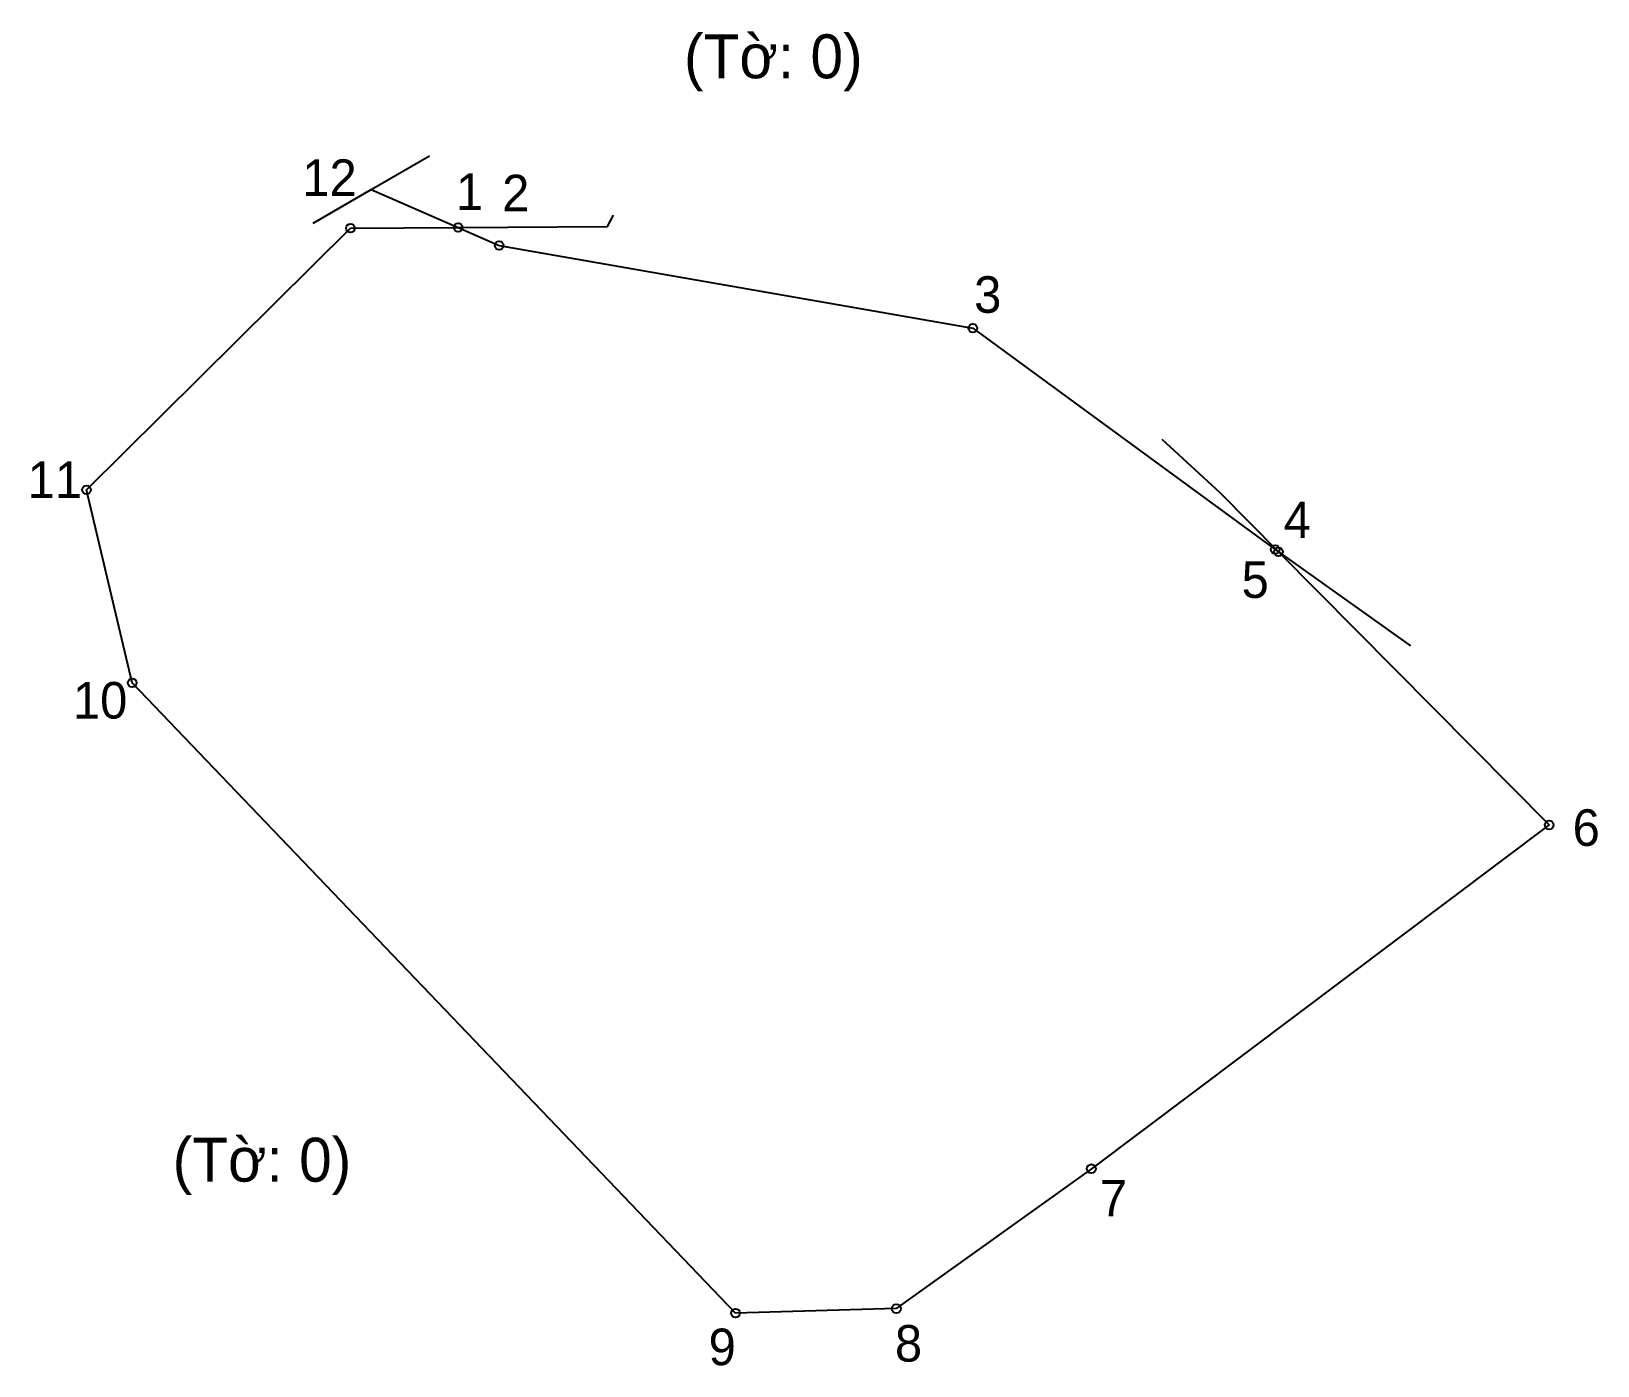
# Model space of a CAD drawing. Extents: x 549307.6 to 549401, y 1823398.3 to 1823477.9.
import ezdxf

# ---------------------------------------------------------------- set-up
doc = ezdxf.new("R2010")
doc.units = 0
for name, color, linetype in [('CanhThua', 7, 'Continuous'), ('MocDinhThua', 7, 'Continuous'), ('NhanTuCan', 7, 'Continuous'), ('RauThua', 7, 'Continuous'), ('SoHieuDinhThua', 7, 'Continuous')]:
    doc.layers.add(name, color=color, linetype=linetype)

msp = doc.modelspace()

# ---------------------------------------------------------------- linework, layer by layer
at = {"layer": 'CanhThua'}
for p, q in [((549310.903, 1823450.508), (549326.644, 1823466.108)), ((549326.644, 1823466.108), (549333.065, 1823466.154)), ((549333.065, 1823466.154), (549335.51, 1823465.08)), ((549335.51, 1823465.08), (549363.76, 1823460.15)), ((549363.76, 1823460.15), (549381.79, 1823446.95)), ((549313.632, 1823438.995), (549310.903, 1823450.508)), ((549381.79, 1823446.95), (549381.985, 1823446.811)), ((549381.985, 1823446.811), (549398.129, 1823430.517)), ((549349.612, 1823401.402), (549313.632, 1823438.995)), ((549398.129, 1823430.517), (549370.828, 1823410.012)), ((549370.828, 1823410.012), (549359.196, 1823401.665)), ((549359.196, 1823401.665), (549349.612, 1823401.402))]:
    msp.add_line(p, q, dxfattribs=at)
at = {"layer": 'MocDinhThua'}
for centre in [(549326.644, 1823466.108), (549333.065, 1823466.154), (549335.51, 1823465.08), (549363.76, 1823460.15), (549310.903, 1823450.508), (549381.79, 1823446.95), (549381.985, 1823446.811), (549313.632, 1823438.995), (549398.129, 1823430.517), (549370.828, 1823410.012), (549349.612, 1823401.402), (549359.196, 1823401.665)]:
    msp.add_circle(centre, 0.262, dxfattribs=at)
at = {"layer": 'RauThua'}
for p, q in [((549327.88, 1823468.43), (549331.351, 1823470.427)), ((549324.419, 1823466.415), (549327.88, 1823468.43)), ((549327.88, 1823468.43), (549333.065, 1823466.154)), ((549327.88, 1823468.43), (549333.065, 1823466.154)), ((549341.964, 1823466.217), (549342.325, 1823466.895)), ((549333.065, 1823466.154), (549341.964, 1823466.217)), ((549375.035, 1823453.527), (549378.485, 1823450.343)), ((549378.485, 1823450.343), (549381.985, 1823446.811)), ((549381.985, 1823446.811), (549389.855, 1823441.196))]:
    msp.add_line(p, q, dxfattribs=at)

# ---------------------------------------------------------------- texts
at = {"layer": 'NhanTuCan'}
for p in [(549346.536, 1823475.055), (549316.042, 1823409.24)]:
    msp.add_text('(Tờ: 0)', height=2.6168, dxfattribs=at).set_placement(p)
at = {"layer": 'SoHieuDinhThua'}
for s, height, p in [('12', 2.1806, (549323.775, 1823468.038)), ('1', 2.181, (549332.939, 1823467.199)), ('2', 2.181, (549335.69, 1823467.121)), ('3', 2.181, (549363.836, 1823461.066)), ('11', 2.1806, (549307.393, 1823450.017)), ('4', 2.181, (549382.294, 1823447.627)), ('5', 2.181, (549379.786, 1823444.059)), ('10', 2.1806, (549310.096, 1823436.863)), ('6', 2.181, (549399.526, 1823429.268)), ('7', 2.181, (549371.341, 1823407.164)), ('9', 2.181, (549348.004, 1823398.295)), ('8', 2.181, (549359.113, 1823398.508))]:
    msp.add_text(s, height=height, dxfattribs=at).set_placement(p)

doc.saveas('drawing.dxf')
